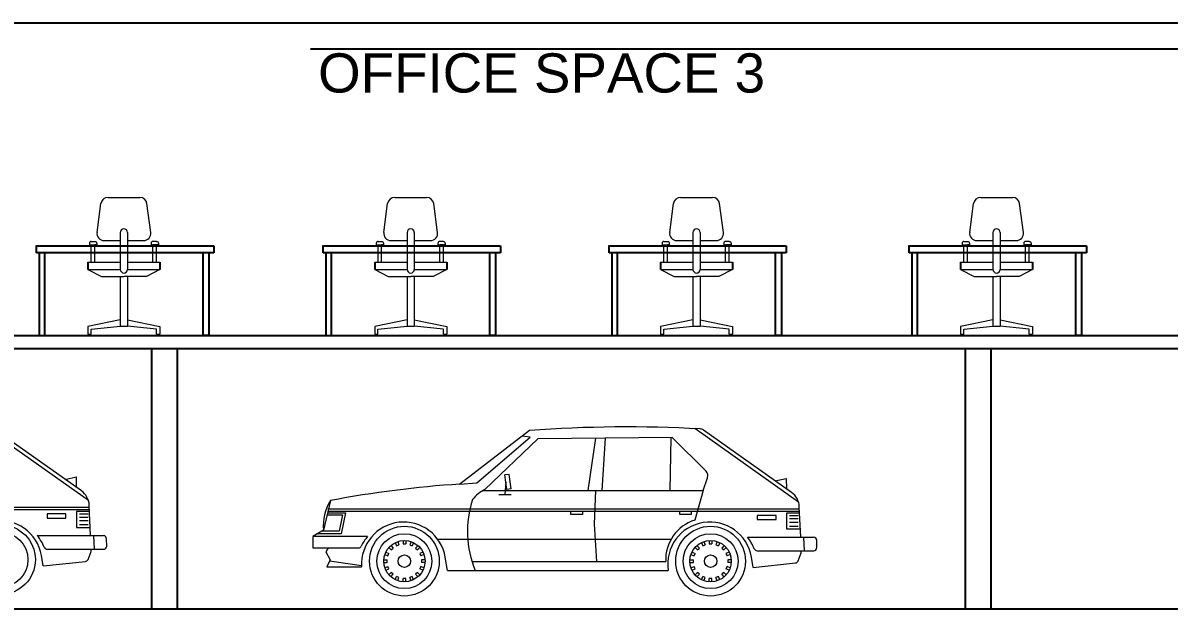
# Model space of a CAD drawing. Header units: millimetres. Extents: x 587797 to 2274247, y 1711 to 439204.
# Drawn here: x 929903 to 943112, y 278373 to 285123 of the extents above; entities that cross this region are included whole.
import ezdxf

# ---------------------------------------------------------------- set-up
doc = ezdxf.new("R2010")
doc.units = ezdxf.units.MM
doc.layers.add('finiture', color=7, linetype='Continuous', lineweight=20)
doc.styles.get("Standard").update_dxf_attribs({"font": 'arial.ttf'})

msp = doc.modelspace()

# ---------------------------------------------------------------- linework, layer by layer
for p, q in [((920785.96, 285122.571, 1025.827), (954555.96, 285122.571, 1025.827)), ((930200.636, 285122.571, 1025.827), (942814.076, 285122.571, 1025.827)), ((933217.902, 284822.571, 1025.827), (954785.96, 284822.571, 1025.827)), ((930051.382, 282555.093, 1025.827), (932101.071, 282555.093, 1025.827)), ((930058.852, 282473.338, 1025.827), (930058.852, 282555.093, 1025.827)), ((932101.071, 282555.093, 1025.827), (932101.071, 282473.338, 1025.827)), ((933356.249, 282555.093, 1025.827), (935405.938, 282555.093, 1025.827)), ((933363.719, 282473.338, 1025.827), (933363.719, 282555.093, 1025.827)), ((935405.938, 282555.093, 1025.827), (935405.938, 282473.338, 1025.827)), ((936650.86, 282555.093, 1025.827), (938700.549, 282555.093, 1025.827)), ((936658.33, 282473.338, 1025.827), (936658.33, 282555.093, 1025.827)), ((938700.549, 282555.093, 1025.827), (938700.549, 282473.338, 1025.827)), ((940108.726, 282555.093, 1025.827), (942158.414, 282555.093, 1025.827)), ((940116.196, 282473.338, 1025.827), (940116.196, 282555.093, 1025.827)), ((942158.414, 282555.093, 1025.827), (942158.414, 282473.338, 1025.827)), ((932101.071, 282473.338, 1025.827), (930058.852, 282473.338, 1025.827)), ((930089.179, 282473.338, 1025.827), (930089.179, 281522.571, 1025.827)), ((930155.165, 281522.571, 1025.827), (930155.165, 282473.338, 1025.827)), ((931978.23, 281522.571, 1025.827), (931978.23, 282473.338, 1025.827)), ((932044.215, 282473.338, 1025.827), (932044.215, 281522.571, 1025.827)), ((935405.938, 282473.338, 1025.827), (933363.719, 282473.338, 1025.827)), ((933394.047, 282473.338, 1025.827), (933394.047, 281522.571, 1025.827)), ((933460.032, 281522.571, 1025.827), (933460.032, 282473.338, 1025.827)), ((935283.097, 281522.571, 1025.827), (935283.097, 282473.338, 1025.827)), ((935349.082, 282473.338, 1025.827), (935349.082, 281522.571, 1025.827)), ((938700.549, 282473.338, 1025.827), (936658.33, 282473.338, 1025.827)), ((936688.658, 282473.338, 1025.827), (936688.658, 281522.571, 1025.827)), ((936754.643, 281522.571, 1025.827), (936754.643, 282473.338, 1025.827)), ((938577.708, 281522.571, 1025.827), (938577.708, 282473.338, 1025.827)), ((938643.694, 282473.338, 1025.827), (938643.694, 281522.571, 1025.827)), ((942158.414, 282473.338, 1025.827), (940116.196, 282473.338, 1025.827)), ((940146.523, 282473.338, 1025.827), (940146.523, 281522.571, 1025.827)), ((940212.508, 281522.571, 1025.827), (940212.508, 282473.338, 1025.827)), ((942035.574, 281522.571, 1025.827), (942035.574, 282473.338, 1025.827)), ((942101.559, 282473.338, 1025.827), (942101.559, 281522.571, 1025.827)), ((930651.697, 282367.098, 442.155), (930651.697, 282284.097, 442.155)), ((931481.698, 282367.098, 442.155), (931481.698, 282284.097, 442.155)), ((933956.564, 282367.098, 442.155), (933956.564, 282284.097, 442.155)), ((934786.565, 282367.098, 442.155), (934786.565, 282284.097, 442.155)), ((937251.175, 282367.098, 442.155), (937251.175, 282284.097, 442.155)), ((938081.176, 282367.098, 442.155), (938081.176, 282284.097, 442.155)), ((940709.04, 282367.098, 442.155), (940709.04, 282284.097, 442.155)), ((941539.042, 282367.098, 442.155), (941539.042, 282284.097, 442.155)), ((863015.96, 281522.571, 1025.827), (954555.96, 281522.571, 1025.827)), ((930089.179, 281522.571, 1025.827), (930089.179, 281522.571, 1025.827)), ((930089.179, 281522.571, 1025.827), (930155.165, 281522.571, 1025.827)), ((930155.165, 281522.571, 1025.827), (942852.62, 281522.571, 1025.827)), ((932044.215, 281522.571, 1025.827), (931978.23, 281522.571, 1025.827)), ((932044.215, 281522.571, 1025.827), (932044.215, 281522.571, 1025.827)), ((933394.047, 281522.571, 1025.827), (933394.047, 281522.571, 1025.827)), ((933394.047, 281522.571, 1025.827), (933460.032, 281522.571, 1025.827)), ((935349.082, 281522.571, 1025.827), (935283.097, 281522.571, 1025.827)), ((935349.082, 281522.571, 1025.827), (935349.082, 281522.571, 1025.827)), ((936688.658, 281522.571, 1025.827), (936688.658, 281522.571, 1025.827)), ((936688.658, 281522.571, 1025.827), (936754.643, 281522.571, 1025.827)), ((938643.694, 281522.571, 1025.827), (938577.708, 281522.571, 1025.827)), ((938643.694, 281522.571, 1025.827), (938643.694, 281522.571, 1025.827)), ((940146.523, 281522.571, 1025.827), (940146.523, 281522.571, 1025.827)), ((940146.523, 281522.571, 1025.827), (940212.508, 281522.571, 1025.827)), ((942101.559, 281522.571, 1025.827), (942035.574, 281522.571, 1025.827)), ((942101.559, 281522.571, 1025.827), (942101.559, 281522.571, 1025.827)), ((924684.062, 281372.571, 1025.827), (954785.96, 281372.571, 1025.827)), ((924684.062, 281372.571, 1025.827), (954785.96, 281372.571, 1025.827)), ((931384.062, 281372.571), (931384.062, 278372.571, 1025.827)), ((931684.062, 278372.571, 1025.827), (931684.062, 281372.571)), ((940760.924, 281372.571), (940760.924, 278372.571, 1025.827)), ((941060.924, 278372.571, 1025.827), (941060.924, 281372.571)), ((954785.96, 278372.571, 1025.827), (862704.517, 278372.571, 1025.827))]:
    msp.add_line(p, q)
at = {"layer": 'finiture', "linetype": 'Continuous'}
for p, q in [((930883.432, 283114.099, 442.155), (931249.963, 283114.099, 442.155)), ((934188.299, 283114.099, 442.155), (934554.83, 283114.099, 442.155)), ((937482.91, 283114.099, 442.155), (937849.441, 283114.099, 442.155)), ((940940.776, 283114.099, 442.155), (941307.307, 283114.099, 442.155)), ((930756.806, 282710.09, 442.155), (930801.163, 283042.09, 442.155)), ((931376.588, 282710.09, 442.155), (931332.232, 283042.09, 442.155)), ((934061.673, 282710.09, 442.155), (934106.03, 283042.09, 442.155)), ((934681.456, 282710.09, 442.155), (934637.099, 283042.09, 442.155)), ((937356.285, 282710.09, 442.155), (937400.641, 283042.09, 442.155)), ((937976.067, 282710.09, 442.155), (937931.71, 283042.09, 442.155)), ((940814.15, 282710.09, 442.155), (940858.507, 283042.09, 442.155)), ((941433.932, 282710.09, 442.155), (941389.576, 283042.09, 442.155)), ((931025.197, 282710.09, 442.155), (931025.197, 282284.097, 442.155)), ((931108.198, 282710.09, 442.155), (931108.198, 282284.097, 442.155)), ((934330.064, 282710.09, 442.155), (934330.064, 282284.097, 442.155)), ((934413.065, 282710.09, 442.155), (934413.065, 282284.097, 442.155)), ((937624.676, 282710.09, 442.155), (937624.676, 282284.097, 442.155)), ((937707.676, 282710.09, 442.155), (937707.676, 282284.097, 442.155)), ((941082.541, 282710.09, 442.155), (941082.541, 282284.097, 442.155)), ((941165.541, 282710.09, 442.155), (941165.541, 282284.097, 442.155)), ((930669.476, 282565.838, 442.155), (930731.953, 282565.838, 442.155)), ((930690.453, 282607.339, 442.155), (930731.953, 282607.339, 442.155)), ((930690.453, 282367.098, 442.155), (930690.453, 282565.838, 442.155)), ((930731.953, 282367.098, 442.155), (930731.953, 282565.838, 442.155)), ((930752.93, 282565.838, 442.155), (930731.953, 282565.838, 442.155)), ((930839.076, 282616.098, 442.155), (931025.197, 282616.098, 442.155)), ((931108.198, 282616.098, 442.155), (931294.319, 282616.098, 442.155)), ((931380.465, 282565.838, 442.155), (931401.442, 282565.838, 442.155)), ((931442.942, 282607.339, 442.155), (931401.442, 282607.339, 442.155)), ((931463.918, 282565.838, 442.155), (931401.442, 282565.838, 442.155)), ((931401.442, 282367.098, 442.155), (931401.442, 282565.838, 442.155)), ((931442.942, 282367.098, 442.155), (931442.942, 282565.838, 442.155)), ((933974.343, 282565.838, 442.155), (934036.82, 282565.838, 442.155)), ((933995.32, 282607.339, 442.155), (934036.82, 282607.339, 442.155)), ((933995.32, 282367.098, 442.155), (933995.32, 282565.838, 442.155)), ((934036.82, 282367.098, 442.155), (934036.82, 282565.838, 442.155)), ((934057.797, 282565.838, 442.155), (934036.82, 282565.838, 442.155)), ((934143.943, 282616.098, 442.155), (934330.064, 282616.098, 442.155)), ((934413.065, 282616.098, 442.155), (934599.186, 282616.098, 442.155)), ((934685.332, 282565.838, 442.155), (934706.309, 282565.838, 442.155)), ((934747.809, 282607.339, 442.155), (934706.309, 282607.339, 442.155)), ((934768.786, 282565.838, 442.155), (934706.309, 282565.838, 442.155)), ((934706.309, 282367.098, 442.155), (934706.309, 282565.838, 442.155)), ((934747.809, 282367.098, 442.155), (934747.809, 282565.838, 442.155)), ((937268.955, 282565.838, 442.155), (937331.431, 282565.838, 442.155)), ((937289.931, 282607.339, 442.155), (937331.431, 282607.339, 442.155)), ((937289.931, 282367.098, 442.155), (937289.931, 282565.838, 442.155)), ((937331.431, 282367.098, 442.155), (937331.431, 282565.838, 442.155)), ((937352.408, 282565.838, 442.155), (937331.431, 282565.838, 442.155)), ((937438.554, 282616.098, 442.155), (937624.676, 282616.098, 442.155)), ((937707.676, 282616.098, 442.155), (937893.797, 282616.098, 442.155)), ((937979.943, 282565.838, 442.155), (938000.92, 282565.838, 442.155)), ((938042.42, 282607.339, 442.155), (938000.92, 282607.339, 442.155)), ((938063.397, 282565.838, 442.155), (938000.92, 282565.838, 442.155)), ((938000.92, 282367.098, 442.155), (938000.92, 282565.838, 442.155)), ((938042.42, 282367.098, 442.155), (938042.42, 282565.838, 442.155)), ((940726.82, 282565.838, 442.155), (940789.297, 282565.838, 442.155)), ((940747.797, 282607.339, 442.155), (940789.297, 282607.339, 442.155)), ((940747.797, 282367.098, 442.155), (940747.797, 282565.838, 442.155)), ((940789.297, 282367.098, 442.155), (940789.297, 282565.838, 442.155)), ((940810.274, 282565.838, 442.155), (940789.297, 282565.838, 442.155)), ((940896.419, 282616.098, 442.155), (941082.541, 282616.098, 442.155)), ((941165.541, 282616.098, 442.155), (941351.663, 282616.098, 442.155)), ((941437.808, 282565.838, 442.155), (941458.785, 282565.838, 442.155)), ((941500.285, 282607.339, 442.155), (941458.785, 282607.339, 442.155)), ((941521.262, 282565.838, 442.155), (941458.785, 282565.838, 442.155)), ((941458.785, 282367.098, 442.155), (941458.785, 282565.838, 442.155)), ((941500.285, 282367.098, 442.155), (941500.285, 282565.838, 442.155)), ((930651.697, 282367.098, 442.155), (931025.197, 282367.098, 442.155)), ((930651.697, 282284.097, 442.155), (930808.115, 282201.666, 442.155)), ((930651.697, 282284.097, 442.155), (931025.197, 282284.097, 442.155)), ((931108.198, 282367.098, 442.155), (931481.698, 282367.098, 442.155)), ((931108.198, 282284.097, 442.155), (931481.698, 282284.097, 442.155)), ((931481.698, 282284.097, 442.155), (931325.28, 282201.666, 442.155)), ((933956.564, 282367.098, 442.155), (934330.064, 282367.098, 442.155)), ((933956.564, 282284.097, 442.155), (934112.982, 282201.666, 442.155)), ((933956.564, 282284.097, 442.155), (934330.064, 282284.097, 442.155)), ((934413.065, 282367.098, 442.155), (934786.565, 282367.098, 442.155)), ((934413.065, 282284.097, 442.155), (934786.565, 282284.097, 442.155)), ((934786.565, 282284.097, 442.155), (934630.147, 282201.666, 442.155)), ((937251.175, 282367.098, 442.155), (937624.676, 282367.098, 442.155)), ((937251.175, 282284.097, 442.155), (937407.593, 282201.666, 442.155)), ((937251.175, 282284.097, 442.155), (937624.676, 282284.097, 442.155)), ((937707.676, 282367.098, 442.155), (938081.176, 282367.098, 442.155)), ((937707.676, 282284.097, 442.155), (938081.176, 282284.097, 442.155)), ((938081.176, 282284.097, 442.155), (937924.758, 282201.666, 442.155)), ((940709.04, 282367.098, 442.155), (941082.541, 282367.098, 442.155)), ((940709.04, 282284.097, 442.155), (940865.459, 282201.666, 442.155)), ((940709.04, 282284.097, 442.155), (941082.541, 282284.097, 442.155)), ((941165.541, 282367.098, 442.155), (941539.042, 282367.098, 442.155)), ((941165.541, 282284.097, 442.155), (941539.042, 282284.097, 442.155)), ((941539.042, 282284.097, 442.155), (941382.624, 282201.666, 442.155)), ((930808.115, 282201.666, 442.155), (931066.697, 282201.666, 442.155)), ((931025.197, 282201.666, 442.155), (931025.197, 281631.77, 442.155)), ((931325.28, 282201.666, 442.155), (931066.697, 282201.666, 442.155)), ((931108.198, 282201.666, 442.155), (931108.198, 281631.77, 442.155)), ((934112.982, 282201.666, 442.155), (934371.564, 282201.666, 442.155)), ((934330.064, 282201.666, 442.155), (934330.064, 281631.77, 442.155)), ((934630.147, 282201.666, 442.155), (934371.564, 282201.666, 442.155)), ((934413.065, 282201.666, 442.155), (934413.065, 281631.77, 442.155)), ((937407.593, 282201.666, 442.155), (937666.176, 282201.666, 442.155)), ((937624.676, 282201.666, 442.155), (937624.676, 281631.77, 442.155)), ((937924.758, 282201.666, 442.155), (937666.176, 282201.666, 442.155)), ((937707.676, 282201.666, 442.155), (937707.676, 281631.77, 442.155)), ((940865.459, 282201.666, 442.155), (941124.041, 282201.666, 442.155)), ((941082.541, 282201.666, 442.155), (941082.541, 281631.77, 442.155)), ((941382.624, 282201.666, 442.155), (941124.041, 282201.666, 442.155)), ((941165.541, 282201.666, 442.155), (941165.541, 281631.77, 442.155)), ((931025.197, 281703.44, 442.155), (930651.697, 281625.255, 442.155)), ((930651.697, 281625.255, 442.155), (930651.697, 281537.096, 442.155)), ((930689.649, 281594.85, 442.155), (931025.197, 281631.77, 442.155)), ((931025.197, 281631.77, 442.155), (931108.198, 281631.77, 442.155)), ((931108.198, 281703.44, 442.155), (931481.698, 281625.255, 442.155)), ((931443.746, 281594.85, 442.155), (931108.198, 281631.77, 442.155)), ((931481.698, 281625.255, 442.155), (931481.698, 281537.096, 442.155)), ((934330.064, 281703.44, 442.155), (933956.564, 281625.255, 442.155)), ((933956.564, 281625.255, 442.155), (933956.564, 281537.096, 442.155)), ((933994.516, 281594.85, 442.155), (934330.064, 281631.77, 442.155)), ((934330.064, 281631.77, 442.155), (934413.065, 281631.77, 442.155)), ((934413.065, 281703.44, 442.155), (934786.565, 281625.255, 442.155)), ((934748.613, 281594.85, 442.155), (934413.065, 281631.77, 442.155)), ((934786.565, 281625.255, 442.155), (934786.565, 281537.096, 442.155)), ((937624.676, 281703.44, 442.155), (937251.175, 281625.255, 442.155)), ((937251.175, 281625.255, 442.155), (937251.175, 281537.096, 442.155)), ((937289.127, 281594.85, 442.155), (937624.676, 281631.77, 442.155)), ((937624.676, 281631.77, 442.155), (937707.676, 281631.77, 442.155)), ((937707.676, 281703.44, 442.155), (938081.176, 281625.255, 442.155)), ((938043.224, 281594.85, 442.155), (937707.676, 281631.77, 442.155)), ((938081.176, 281625.255, 442.155), (938081.176, 281537.096, 442.155)), ((941082.541, 281703.44, 442.155), (940709.04, 281625.255, 442.155)), ((940709.04, 281625.255, 442.155), (940709.04, 281537.096, 442.155)), ((940746.993, 281594.85, 442.155), (941082.541, 281631.77, 442.155)), ((941082.541, 281631.77, 442.155), (941165.541, 281631.77, 442.155)), ((941165.541, 281703.44, 442.155), (941539.042, 281625.255, 442.155)), ((941501.089, 281594.85, 442.155), (941165.541, 281631.77, 442.155)), ((941539.042, 281625.255, 442.155), (941539.042, 281537.096, 442.155)), ((930651.697, 281537.096, 442.155), (930689.649, 281537.096, 442.155)), ((930689.649, 281537.096, 442.155), (930689.649, 281594.85, 442.155)), ((931443.746, 281537.096, 442.155), (931443.746, 281594.85, 442.155)), ((931443.746, 281537.096, 442.155), (931481.698, 281537.096, 442.155)), ((933956.564, 281537.096, 442.155), (933994.516, 281537.096, 442.155)), ((933994.516, 281537.096, 442.155), (933994.516, 281594.85, 442.155)), ((934748.613, 281537.096, 442.155), (934748.613, 281594.85, 442.155)), ((934748.613, 281537.096, 442.155), (934786.565, 281537.096, 442.155)), ((937251.175, 281537.096, 442.155), (937289.127, 281537.096, 442.155)), ((937289.127, 281537.096, 442.155), (937289.127, 281594.85, 442.155)), ((938043.224, 281537.096, 442.155), (938043.224, 281594.85, 442.155)), ((938043.224, 281537.096, 442.155), (938081.176, 281537.096, 442.155)), ((940709.04, 281537.096, 442.155), (940746.993, 281537.096, 442.155)), ((940746.993, 281537.096, 442.155), (940746.993, 281594.85, 442.155)), ((941501.089, 281537.096, 442.155), (941501.089, 281594.85, 442.155)), ((941501.089, 281537.096, 442.155), (941539.042, 281537.096, 442.155))]:
    msp.add_line(p, q, dxfattribs=at)
at = {"layer": 'finiture'}
for p, q in [((930657.456, 279622.35), (929461.972, 280467.883)), ((930576.598, 279733.639), (929561.958, 280451.364)), ((938841.329, 279605.027, 1025.827), (937645.845, 280450.561, 1025.827)), ((938760.471, 279716.316, 1025.827), (937745.831, 280434.041, 1025.827)), ((935741.766, 280430.129, 1025.827), (934938.401, 279811.52, 1025.827)), ((935134.46, 279826.301, 1025.827), (935747.852, 280351.444, 1025.827)), ((935835.666, 280332.751, 1025.827), (935227.056, 279750.659, 1025.827)), ((935747.852, 280351.444, 1025.827), (935656.995, 280364.92, 1025.827)), ((937386.752, 280346.662, 1025.827), (935835.666, 280332.751, 1025.827)), ((936502.528, 280338.837, 1025.827), (936411.237, 279737.183, 1025.827)), ((936612.513, 280339.707, 1025.827), (936573.823, 279737.183, 1025.827)), ((937371.536, 280346.662, 1025.827), (937356.756, 279737.183, 1025.827)), ((937777.131, 279959.325, 1025.827), (937386.752, 280346.662, 1025.827)), ((935508.32, 279924.113, 1025.827), (935455.719, 279917.157, 1025.827)), ((935478.325, 279749.355, 1025.827), (935455.719, 279917.157, 1025.827)), ((935530.491, 279756.31, 1025.827), (935508.32, 279924.113, 1025.827)), ((930389.233, 279866.229), (930516.606, 279894.051)), ((930516.606, 279894.051), (930517.041, 279775.807)), ((930517.041, 279781.893), (930517.041, 279781.893)), ((934938.401, 279811.52, 1025.827), (935134.46, 279826.301, 1025.827)), ((935467.022, 279833.256, 1025.827), (935458.327, 279692.406, 1025.827)), ((937742.788, 279737.183, 1025.827), (937794.085, 279885.423, 1025.827)), ((938573.106, 279848.906, 1025.827), (938700.48, 279876.728, 1025.827)), ((938700.48, 279876.728, 1025.827), (938700.914, 279758.484, 1025.827)), ((935203.146, 279737.183, 1025.827), (937742.788, 279737.183, 1025.827)), ((935387.903, 279692.406, 1025.827), (935528.752, 279692.406, 1025.827)), ((935530.491, 279756.31, 1025.827), (935478.325, 279749.355, 1025.827)), ((936502.963, 279737.183, 1025.827), (936486.009, 279349.411, 1025.827)), ((937742.788, 279737.183, 1025.827), (937644.976, 279397.665, 1025.827)), ((938700.914, 279764.57, 1025.827), (938700.914, 279764.57, 1025.827)), ((925234.307, 279544.1), (930667.889, 279544.1)), ((925234.307, 279518.017), (930669.193, 279518.017)), ((930682.235, 279218.059), (930666.585, 279568.879)), ((933446.872, 279621.982, 1025.827), (933366.013, 279282.464, 1025.827)), ((933418.18, 279526.778, 1025.827), (938851.763, 279526.778, 1025.827)), ((938866.108, 279200.737, 1025.827), (938850.458, 279551.557, 1025.827)), ((930397.927, 279467.589), (930180.132, 279467.589)), ((930180.132, 279467.589), (930180.132, 279421.074)), ((930180.132, 279421.074), (930398.362, 279421.074)), ((930398.362, 279421.074), (930397.927, 279467.589)), ((930518.78, 279495.411), (930518.78, 279313.263)), ((930670.063, 279495.411), (930518.78, 279495.411)), ((930553.123, 279467.589), (930653.109, 279467.589)), ((930553.123, 279431.507), (930653.109, 279431.507)), ((930553.123, 279391.078), (930653.109, 279391.078)), ((933407.747, 279456.787, 1025.827), (933585.548, 279456.787, 1025.827)), ((933413.398, 279480.697, 1025.827), (933620.325, 279480.697, 1025.827)), ((933418.18, 279500.694, 1025.827), (938853.067, 279500.694, 1025.827)), ((933585.548, 279456.787, 1025.827), (933547.727, 279269.857, 1025.827)), ((933620.325, 279480.697, 1025.827), (933572.071, 279238.557, 1025.827)), ((936217.786, 279461.135, 1025.827), (936217.786, 279500.694, 1025.827)), ((936350.376, 279461.135, 1025.827), (936217.786, 279461.135, 1025.827)), ((936350.376, 279500.694, 1025.827), (936350.376, 279461.135, 1025.827)), ((937471.957, 279461.135, 1025.827), (937471.957, 279500.694, 1025.827)), ((937604.112, 279461.135, 1025.827), (937471.957, 279461.135, 1025.827)), ((937604.112, 279500.694, 1025.827), (937604.112, 279461.135, 1025.827)), ((938581.801, 279450.267, 1025.827), (938364.005, 279450.267, 1025.827)), ((938364.005, 279450.267, 1025.827), (938364.005, 279403.751, 1025.827)), ((938364.005, 279403.751, 1025.827), (938582.235, 279403.751, 1025.827)), ((938582.235, 279403.751, 1025.827), (938581.801, 279450.267, 1025.827)), ((938702.653, 279478.089, 1025.827), (938702.653, 279295.941, 1025.827)), ((938853.936, 279478.089, 1025.827), (938702.653, 279478.089, 1025.827)), ((938736.996, 279450.267, 1025.827), (938836.982, 279450.267, 1025.827)), ((938736.996, 279414.185, 1025.827), (938836.982, 279414.185, 1025.827)), ((930518.78, 279313.263), (930678.322, 279313.263)), ((930553.123, 279345.432), (930653.109, 279345.432)), ((933366.013, 279282.464, 1025.827), (933242.118, 279208.562, 1025.827)), ((933547.727, 279269.857, 1025.827), (933345.147, 279269.857, 1025.827)), ((936486.009, 279349.411, 1025.827), (936512.092, 278919.907, 1025.827)), ((938702.653, 279295.941, 1025.827), (938862.196, 279295.941, 1025.827)), ((938736.996, 279373.756, 1025.827), (938836.982, 279373.756, 1025.827)), ((938736.996, 279328.11, 1025.827), (938836.982, 279328.11, 1025.827)), ((930068.408, 279218.059), (930831.344, 279218.059)), ((930725.707, 279061.559), (930718.752, 279218.059)), ((930868.73, 279097.641), (930866.992, 279182.847)), ((933875.507, 279208.562, 1025.827), (933242.118, 279208.562, 1025.827)), ((933242.118, 279208.562, 1025.827), (933242.118, 279075.972, 1025.827)), ((933572.071, 279238.557, 1025.827), (933292.98, 279238.557, 1025.827)), ((934193.723, 279139.006, 1025.827), (934208.938, 279102.055, 1025.827)), ((934208.938, 279102.055, 1025.827), (934236.76, 279113.358, 1025.827)), ((934221.545, 279150.309, 1025.827), (934236.76, 279113.358, 1025.827)), ((934283.71, 279162.916, 1025.827), (934283.71, 279122.921, 1025.827)), ((934283.71, 279122.921, 1025.827), (934314.141, 279122.921, 1025.827)), ((934314.141, 279162.916, 1025.827), (934314.141, 279122.921, 1025.827)), ((934376.306, 279150.309, 1025.827), (934360.656, 279113.358, 1025.827)), ((934360.656, 279113.358, 1025.827), (934388.913, 279102.055, 1025.827)), ((934404.128, 279139.006, 1025.827), (934388.913, 279102.055, 1025.827)), ((934680.611, 279179, 1025.827), (937374.579, 279179, 1025.827)), ((937722.791, 279139.006, 1025.827), (937738.006, 279102.055, 1025.827)), ((937738.006, 279102.055, 1025.827), (937766.263, 279113.358, 1025.827)), ((937750.613, 279150.309, 1025.827), (937766.263, 279113.358, 1025.827)), ((937812.778, 279162.916, 1025.827), (937812.778, 279122.921, 1025.827)), ((937812.778, 279122.921, 1025.827), (937843.209, 279122.921, 1025.827)), ((937843.209, 279162.916, 1025.827), (937843.209, 279122.921, 1025.827)), ((937905.374, 279150.309, 1025.827), (937890.159, 279113.358, 1025.827)), ((937890.159, 279113.358, 1025.827), (937917.981, 279102.055, 1025.827)), ((937933.196, 279139.006, 1025.827), (937917.981, 279102.055, 1025.827)), ((938252.282, 279200.737, 1025.827), (939015.218, 279200.737, 1025.827)), ((938909.581, 279044.237, 1025.827), (938902.625, 279200.737, 1025.827)), ((939052.604, 279080.319, 1025.827), (939050.865, 279165.524, 1025.827)), ((930135.355, 278868.978), (930114.924, 278988.091)), ((930181.001, 279061.559), (930833.083, 279061.559)), ((930652.674, 278944.619), (930687.452, 279035.911)), ((930689.625, 279050.257), (930689.19, 279061.559)), ((933242.118, 279075.972, 1025.827), (933769.87, 279075.972, 1025.827)), ((933419.049, 279075.972, 1025.827), (933394.705, 279030.761, 1025.827)), ((933394.705, 279030.761, 1025.827), (933442.09, 278939.904, 1025.827)), ((934072.87, 279001.634, 1025.827), (934109.822, 278986.419, 1025.827)), ((934084.608, 279029.456, 1025.827), (934121.559, 279014.241, 1025.827)), ((934109.822, 278986.419, 1025.827), (934121.559, 279014.241, 1025.827)), ((934119.82, 279082.492, 1025.827), (934148.077, 279054.235, 1025.827)), ((934141.122, 279103.794, 1025.827), (934169.379, 279075.537, 1025.827)), ((934148.077, 279054.235, 1025.827), (934169.379, 279075.537, 1025.827)), ((934456.729, 279103.794, 1025.827), (934428.472, 279075.537, 1025.827)), ((934428.472, 279075.537, 1025.827), (934449.774, 279054.235, 1025.827)), ((934478.031, 279082.492, 1025.827), (934449.774, 279054.235, 1025.827)), ((934513.243, 279029.456, 1025.827), (934476.292, 279014.241, 1025.827)), ((934476.292, 279014.241, 1025.827), (934488.029, 278986.419, 1025.827)), ((934524.981, 279001.634, 1025.827), (934488.029, 278986.419, 1025.827)), ((937601.939, 279001.634, 1025.827), (937638.89, 278986.419, 1025.827)), ((937613.676, 279029.456, 1025.827), (937650.627, 279014.241, 1025.827)), ((937638.89, 278986.419, 1025.827), (937650.627, 279014.241, 1025.827)), ((937648.888, 279082.492, 1025.827), (937677.145, 279054.235, 1025.827)), ((937670.19, 279103.794, 1025.827), (937698.447, 279075.537, 1025.827)), ((937677.145, 279054.235, 1025.827), (937698.447, 279075.537, 1025.827)), ((937985.798, 279103.794, 1025.827), (937957.541, 279075.537, 1025.827)), ((937957.541, 279075.537, 1025.827), (937978.842, 279054.235, 1025.827)), ((938007.534, 279082.492, 1025.827), (937978.842, 279054.235, 1025.827)), ((938042.311, 279029.456, 1025.827), (938005.36, 279014.241, 1025.827)), ((938005.36, 279014.241, 1025.827), (938017.098, 278986.419, 1025.827)), ((938054.049, 279001.634, 1025.827), (938017.098, 278986.419, 1025.827)), ((938364.875, 279044.237, 1025.827), (939016.957, 279044.237, 1025.827)), ((938836.547, 278927.297, 1025.827), (938871.325, 279018.588, 1025.827)), ((938873.499, 279032.934, 1025.827), (938873.064, 279044.237, 1025.827)), ((930135.355, 278868.978), (930623.113, 278921.579)), ((933442.09, 278939.904, 1025.827), (933404.269, 278860.35, 1025.827)), ((933404.269, 278860.35, 1025.827), (933805.951, 278860.35, 1025.827)), ((933805.517, 278869.914, 1025.827), (933434.699, 278924.254, 1025.827)), ((934060.698, 278939.469, 1025.827), (934100.693, 278939.469, 1025.827)), ((934060.698, 278909.473, 1025.827), (934100.693, 278909.473, 1025.827)), ((934072.87, 278847.308, 1025.827), (934109.822, 278862.523, 1025.827)), ((934100.693, 278909.473, 1025.827), (934100.693, 278939.469, 1025.827)), ((934121.559, 278834.701, 1025.827), (934109.822, 278862.523, 1025.827)), ((934488.029, 278862.523, 1025.827), (934476.292, 278834.701, 1025.827)), ((934524.981, 278847.308, 1025.827), (934488.029, 278862.523, 1025.827)), ((934537.153, 278939.469, 1025.827), (934497.158, 278939.469, 1025.827)), ((934497.158, 278939.469, 1025.827), (934497.158, 278909.473, 1025.827)), ((934537.153, 278909.473, 1025.827), (934497.158, 278909.473, 1025.827)), ((934795.812, 278817.312, 1025.827), (934769.729, 278970.769, 1025.827)), ((935077.946, 278919.907, 1025.827), (937310.241, 278919.907, 1025.827)), ((937589.766, 278939.469, 1025.827), (937629.761, 278939.469, 1025.827)), ((937589.766, 278909.473, 1025.827), (937629.761, 278909.473, 1025.827)), ((937601.939, 278847.308, 1025.827), (937638.89, 278862.523, 1025.827)), ((937629.761, 278909.473, 1025.827), (937629.761, 278939.469, 1025.827)), ((937650.627, 278834.701, 1025.827), (937638.89, 278862.523, 1025.827)), ((938017.098, 278862.523, 1025.827), (938005.36, 278834.701, 1025.827)), ((938054.049, 278847.308, 1025.827), (938017.098, 278862.523, 1025.827)), ((938026.227, 278939.469, 1025.827), (938026.227, 278909.473, 1025.827)), ((938066.656, 278939.469, 1025.827), (938026.227, 278939.469, 1025.827)), ((938066.656, 278909.473, 1025.827), (938026.227, 278909.473, 1025.827)), ((938319.229, 278851.655, 1025.827), (938298.797, 278970.769, 1025.827)), ((938319.229, 278851.655, 1025.827), (938806.986, 278904.257, 1025.827)), ((934084.608, 278819.051, 1025.827), (934121.559, 278834.701, 1025.827)), ((934119.82, 278766.45, 1025.827), (934148.077, 278794.707, 1025.827)), ((934141.122, 278745.149, 1025.827), (934169.379, 278773.405, 1025.827)), ((934169.379, 278773.405, 1025.827), (934148.077, 278794.707, 1025.827)), ((934193.723, 278709.936, 1025.827), (934208.938, 278746.887, 1025.827)), ((934236.76, 278735.585, 1025.827), (934208.938, 278746.887, 1025.827)), ((934221.545, 278698.633, 1025.827), (934236.76, 278735.585, 1025.827)), ((934283.71, 278686.026, 1025.827), (934283.71, 278726.021, 1025.827)), ((934314.141, 278726.021, 1025.827), (934283.71, 278726.021, 1025.827)), ((934314.141, 278686.026, 1025.827), (934314.141, 278726.021, 1025.827)), ((934388.913, 278746.887, 1025.827), (934360.656, 278735.585, 1025.827)), ((934376.306, 278698.633, 1025.827), (934360.656, 278735.585, 1025.827)), ((934404.128, 278709.936, 1025.827), (934388.913, 278746.887, 1025.827)), ((934449.774, 278794.707, 1025.827), (934428.472, 278773.405, 1025.827)), ((934456.729, 278745.149, 1025.827), (934428.472, 278773.405, 1025.827)), ((934478.031, 278766.45, 1025.827), (934449.774, 278794.707, 1025.827)), ((934513.243, 278819.051, 1025.827), (934476.292, 278834.701, 1025.827)), ((934795.812, 278817.312, 1025.827), (937339.367, 278817.312, 1025.827)), ((937613.676, 278819.051, 1025.827), (937650.627, 278834.701, 1025.827)), ((937648.888, 278766.45, 1025.827), (937677.145, 278794.707, 1025.827)), ((937670.19, 278745.149, 1025.827), (937698.447, 278773.405, 1025.827)), ((937698.447, 278773.405, 1025.827), (937677.145, 278794.707, 1025.827)), ((937722.791, 278709.936, 1025.827), (937738.006, 278746.887, 1025.827)), ((937766.263, 278735.585, 1025.827), (937738.006, 278746.887, 1025.827)), ((937750.613, 278698.633, 1025.827), (937766.263, 278735.585, 1025.827)), ((937843.209, 278726.021, 1025.827), (937812.778, 278726.021, 1025.827)), ((937812.778, 278686.026, 1025.827), (937812.778, 278726.021, 1025.827)), ((937843.209, 278686.026, 1025.827), (937843.209, 278726.021, 1025.827)), ((937917.981, 278746.887, 1025.827), (937890.159, 278735.585, 1025.827)), ((937905.374, 278698.633, 1025.827), (937890.159, 278735.585, 1025.827)), ((937933.196, 278709.936, 1025.827), (937917.981, 278746.887, 1025.827)), ((937978.842, 278794.707, 1025.827), (937957.541, 278773.405, 1025.827)), ((937985.798, 278745.149, 1025.827), (937957.541, 278773.405, 1025.827)), ((938007.534, 278766.45, 1025.827), (937978.842, 278794.707, 1025.827)), ((938042.311, 278819.051, 1025.827), (938005.36, 278834.701, 1025.827))]:
    msp.add_line(p, q, dxfattribs=at)
for centre, radius in [((929644.12, 278941.576), 401.683), ((929644.12, 278941.576), 316.477), ((934298.926, 278924.254, 1025.827), 401.683), ((937827.994, 278924.254, 1025.827), 401.683), ((934298.926, 278924.254, 1025.827), 316.042), ((934298.926, 278924.254, 1025.827), 238.227), ((937827.994, 278924.254, 1025.827), 316.477), ((937827.994, 278924.254, 1025.827), 238.662), ((937827.994, 278924.254, 1025.827), 238.662), ((934298.926, 278924.254, 1025.827), 71.729), ((937827.994, 278924.254, 1025.827), 71.729)]:
    msp.add_circle(centre, radius, dxfattribs=at)
at = {"layer": 'finiture', "linetype": 'Continuous'}
for centre, radius, start, end in [((930883.432, 283031.099, 442.155), 83, 90, 172.3901404), ((931249.963, 283031.099, 442.155), 83, 7.6098596, 90), ((934188.299, 283031.099, 442.155), 83, 90, 172.3901404), ((934554.83, 283031.099, 442.155), 83, 7.6098596, 90), ((937482.91, 283031.099, 442.155), 83, 90, 172.3901404), ((937849.441, 283031.099, 442.155), 83, 7.6098596, 90), ((940940.776, 283031.099, 442.155), 83, 90, 172.3901404), ((941307.307, 283031.099, 442.155), 83, 7.6098596, 90), ((930839.076, 282699.098, 442.155), 83, 172.3901404, 270), ((931066.697, 282710.09, 442.155), 41.5, 0, 180), ((931294.319, 282699.098, 442.155), 83, 270, 7.6098596), ((934143.943, 282699.098, 442.155), 83, 172.3901404, 270), ((934371.564, 282710.09, 442.155), 41.5, 0, 180), ((934599.186, 282699.098, 442.155), 83, 270, 7.6098596), ((937438.554, 282699.098, 442.155), 83, 172.3901404, 270), ((937666.176, 282710.09, 442.155), 41.5, 0, 180), ((937893.797, 282699.098, 442.155), 83, 270, 7.6098596), ((940896.419, 282699.098, 442.155), 83, 172.3901404, 270), ((941124.041, 282710.09, 442.155), 41.5, 0, 180), ((941351.663, 282699.098, 442.155), 83, 270, 7.6098596), ((931066.697, 282284.097, 442.155), 41.5, 180, 0), ((934371.564, 282284.097, 442.155), 41.5, 180, 0), ((937666.176, 282284.097, 442.155), 41.5, 180, 0), ((941124.041, 282284.097, 442.155), 41.5, 180, 0)]:
    msp.add_arc(centre, radius, start, end, dxfattribs=at)
at = {"layer": 'finiture'}
for centre, radius, start, end in [((936860.961, 264679.411, 1025.827), 15790.431, 86.923409, 94.064423), ((937704.111, 280374.552, 1025.827), 72.66, 54.957775, 86.580475), ((937727.069, 279908.945, 1025.827), 71.024, 340.659607, 45.181866), ((935725.766, 267652.142, 1025.827), 12184.844, 93.704948, 100.779335), ((930456.201, 279560.927), 210.534, 2.16463, 55.119839), ((935443.622, 279338.033, 1025.827), 466.006, 117.692719, 140.754425), ((938640.075, 279543.605, 1025.827), 210.534, 2.16463, 55.119839), ((933928.099, 279327.987, 1025.827), 563.926, 148.578156, 184.630249), ((936239.765, 279268.287, 1025.827), 1213.112, 162.51123, 201.823593), ((929635.98, 278906.541), 485.837, 9.663206, 188.511276), ((937793.72, 278937.306, 1025.827), 483.793, 107.905869, 182.061096), ((934290.886, 278888.976, 1025.827), 485.778, 9.693307, 183.378372), ((937819.853, 278889.218, 1025.827), 485.837, 9.663206, 188.511276), ((929692.19, 278903.946), 490.109, 21.574547, 39.859261), ((930830.605, 279181.66), 36.406, 1.867292, 88.835602), ((934221.616, 278901.706, 1025.827), 462.549, 138.440201, 155.107117), ((937876.064, 278886.624, 1025.827), 490.109, 21.574547, 39.859261), ((939014.478, 279164.338, 1025.827), 36.406, 1.867292, 88.835602), ((930180.755, 279096.646), 35.088, 200.837372, 270.402069), ((930650.467, 279048.852), 39.184, 340.714569, 2.054153), ((930833.826, 279096.475), 34.923, 268.780579, 1.914377), ((933769.679, 279111.812, 1025.827), 35.841, 270.304718, 334.537354), ((938364.628, 279079.324, 1025.827), 35.088, 200.837372, 270.402069), ((938834.34, 279031.53, 1025.827), 39.184, 340.714569, 2.054153), ((939017.7, 279079.152, 1025.827), 34.923, 268.780579, 1.914377), ((930618.421, 278958.082), 36.803, 277.323486, 338.542725), ((938802.295, 278940.76, 1025.827), 36.803, 277.323486, 338.542725)]:
    msp.add_arc(centre, radius, start, end, dxfattribs=at)
at = {"layer": 'finiture', "linetype": 'Continuous'}
for points in [[(930690.453, 282607.339, 442.155), (930676.557, 282601.898, 442.155), (930669.476, 282582.701, 442.155), (930669.476, 282565.838, 442.155)], [(930731.953, 282607.339, 442.155), (930745.85, 282601.898, 442.155), (930752.93, 282582.701, 442.155), (930752.93, 282565.838, 442.155)], [(931401.442, 282607.339, 442.155), (931387.545, 282601.898, 442.155), (931380.465, 282582.701, 442.155), (931380.465, 282565.838, 442.155)], [(931442.942, 282607.339, 442.155), (931456.838, 282601.898, 442.155), (931463.918, 282582.701, 442.155), (931463.918, 282565.838, 442.155)], [(933995.32, 282607.339, 442.155), (933981.424, 282601.898, 442.155), (933974.343, 282582.701, 442.155), (933974.343, 282565.838, 442.155)], [(934036.82, 282607.339, 442.155), (934050.717, 282601.898, 442.155), (934057.797, 282582.701, 442.155), (934057.797, 282565.838, 442.155)], [(934706.309, 282607.339, 442.155), (934692.412, 282601.898, 442.155), (934685.332, 282582.701, 442.155), (934685.332, 282565.838, 442.155)], [(934747.809, 282607.339, 442.155), (934761.705, 282601.898, 442.155), (934768.786, 282582.701, 442.155), (934768.786, 282565.838, 442.155)], [(937289.931, 282607.339, 442.155), (937276.035, 282601.898, 442.155), (937268.955, 282582.701, 442.155), (937268.955, 282565.838, 442.155)], [(937331.431, 282607.339, 442.155), (937345.328, 282601.898, 442.155), (937352.408, 282582.701, 442.155), (937352.408, 282565.838, 442.155)], [(938000.92, 282607.339, 442.155), (937987.023, 282601.898, 442.155), (937979.943, 282582.701, 442.155), (937979.943, 282565.838, 442.155)], [(938042.42, 282607.339, 442.155), (938056.316, 282601.898, 442.155), (938063.397, 282582.701, 442.155), (938063.397, 282565.838, 442.155)], [(940747.797, 282607.339, 442.155), (940733.9, 282601.898, 442.155), (940726.82, 282582.701, 442.155), (940726.82, 282565.838, 442.155)], [(940789.297, 282607.339, 442.155), (940803.193, 282601.898, 442.155), (940810.274, 282582.701, 442.155), (940810.274, 282565.838, 442.155)], [(941458.785, 282607.339, 442.155), (941444.889, 282601.898, 442.155), (941437.808, 282582.701, 442.155), (941437.808, 282565.838, 442.155)], [(941500.285, 282607.339, 442.155), (941514.182, 282601.898, 442.155), (941521.262, 282582.701, 442.155), (941521.262, 282565.838, 442.155)]]:
    msp.add_spline(points, degree=3, dxfattribs=at)

# ---------------------------------------------------------------- texts
msp.add_text('OFFICE SPACE 3', height=451.5).set_placement((933304.306, 284320.896, 1025.827))

doc.saveas('drawing.dxf')
